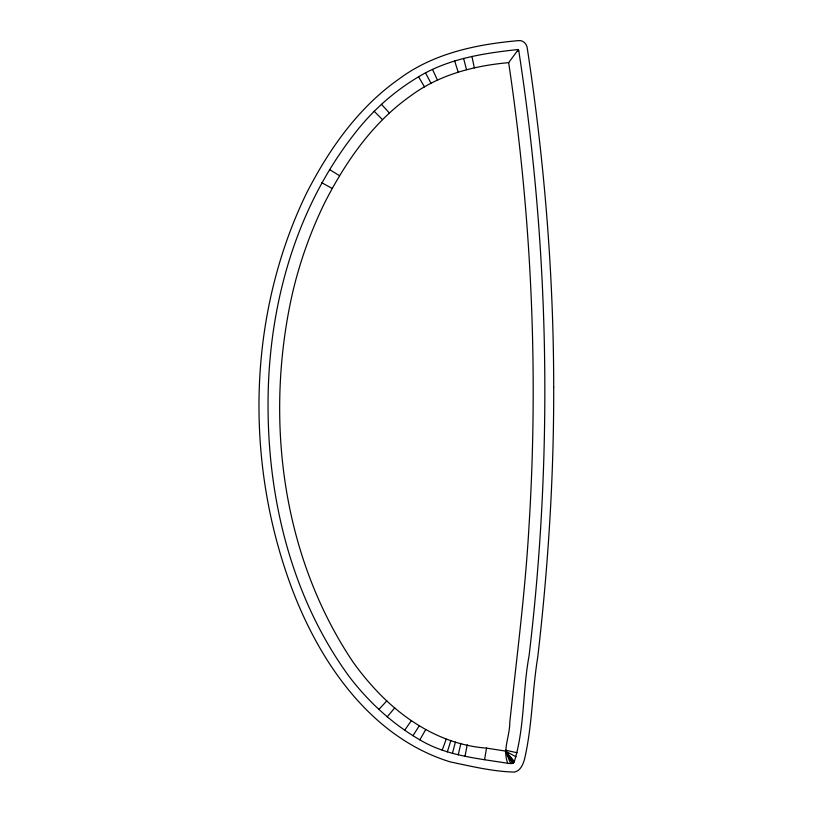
<?xml version="1.0" encoding="UTF-8"?>
<svg xmlns="http://www.w3.org/2000/svg" width="813" height="813" viewBox="0 0 813 813"><rect width="100%" height="100%" fill="white"/><g stroke="black" fill="none" stroke-linecap="round" stroke-linejoin="round"><path stroke-width="1.22" d="M484.589 759.667L486.509 748.112C441.632 744.81 401.978 719.292 372.618 686.416A260.211 260.211 0 0 1 352.324 660.999C281.461 554.608 264.672 417.699 292.223 294.316A426.53 426.53 0 0 1 305.261 249.266A432.333 432.333 0 0 1 324.804 202.518C345.708 161.665 372.882 122.326 410.931 95.68C439.162 74.745 474.111 65.701 508.653 62.652L518.389 49.491L518.765 50.772C549.659 250.79 553.104 454.914 529.06 655.867C522.556 690.735 524.761 727.361 514.375 761.435C513.511 764.352 510.025 763.488 507.759 763.285C477.912 758.448 446.398 755.816 419.874 739.84C392.303 723.844 368.472 701.822 349.163 676.528C293.523 600.289 268.951 504.578 268.087 411.053C266.847 313.117 293.168 212.163 354.163 134.206C371.765 111.229 393.695 91.595 418.583 76.788C448.624 58.587 484.06 53.16 518.389 49.491M465.016 756.242L467.231 744.738M507.759 763.285C502.373 749.728 509.842 736.212 509.781 722.432C516.743 656.985 525.31 591.691 529.019 525.94C538.633 371.358 531.55 215.821 508.653 62.652M458.247 754.82L460.849 743.397M452.404 753.387L455.432 742.066M447.313 751.913L450.809 740.734M442.191 750.186L446.205 739.18M419.874 739.84L425.656 729.657M412.974 735.714L419.223 725.806M404.671 730.196L411.388 720.592M387.242 716.802L394.783 707.838M378.888 709.424L386.846 700.836M517.363 51.077L518.765 50.772M486.509 748.112L505.452 751.07L516.072 756.822M505.676 750.196L517.109 752.767M321.846 182.762L332.111 188.392M329.509 169.551L339.509 175.669M374.173 111.29L382.466 119.572M381.47 104.328L389.366 112.987M514.375 761.435L505.452 751.07L510.655 763.539M514.019 762.116L505.452 751.07L512.668 763.397M513.623 762.685L505.452 751.07L513.013 763.244M418.583 76.788L424.498 86.91M425.555 72.926L431.002 83.302M432.516 69.481L437.475 80.091M454.67 60.914L458.166 72.093M463.583 58.353L466.54 69.694M471.936 56.392L474.325 67.865M553.694 387.039C553.948 477.211 548.125 567.332 537.779 656.894C532.19 690.898 532.342 725.816 524.466 759.433C522.972 764.627 520.411 770.846 514.466 772.076C492.851 771.588 471.316 766.283 450.138 761.872C368.35 736.537 316.338 657.575 289.022 580.563C244.662 456.113 248.575 312.995 306.399 193.474C328.798 149.551 358.248 107.529 399.102 78.932C433.359 53.343 476.418 44.339 518.186 40.65C523.196 39.817 527.109 44.095 527.373 48.892C544.324 160.771 553.653 273.859 553.694 387.039"/></g></svg>
